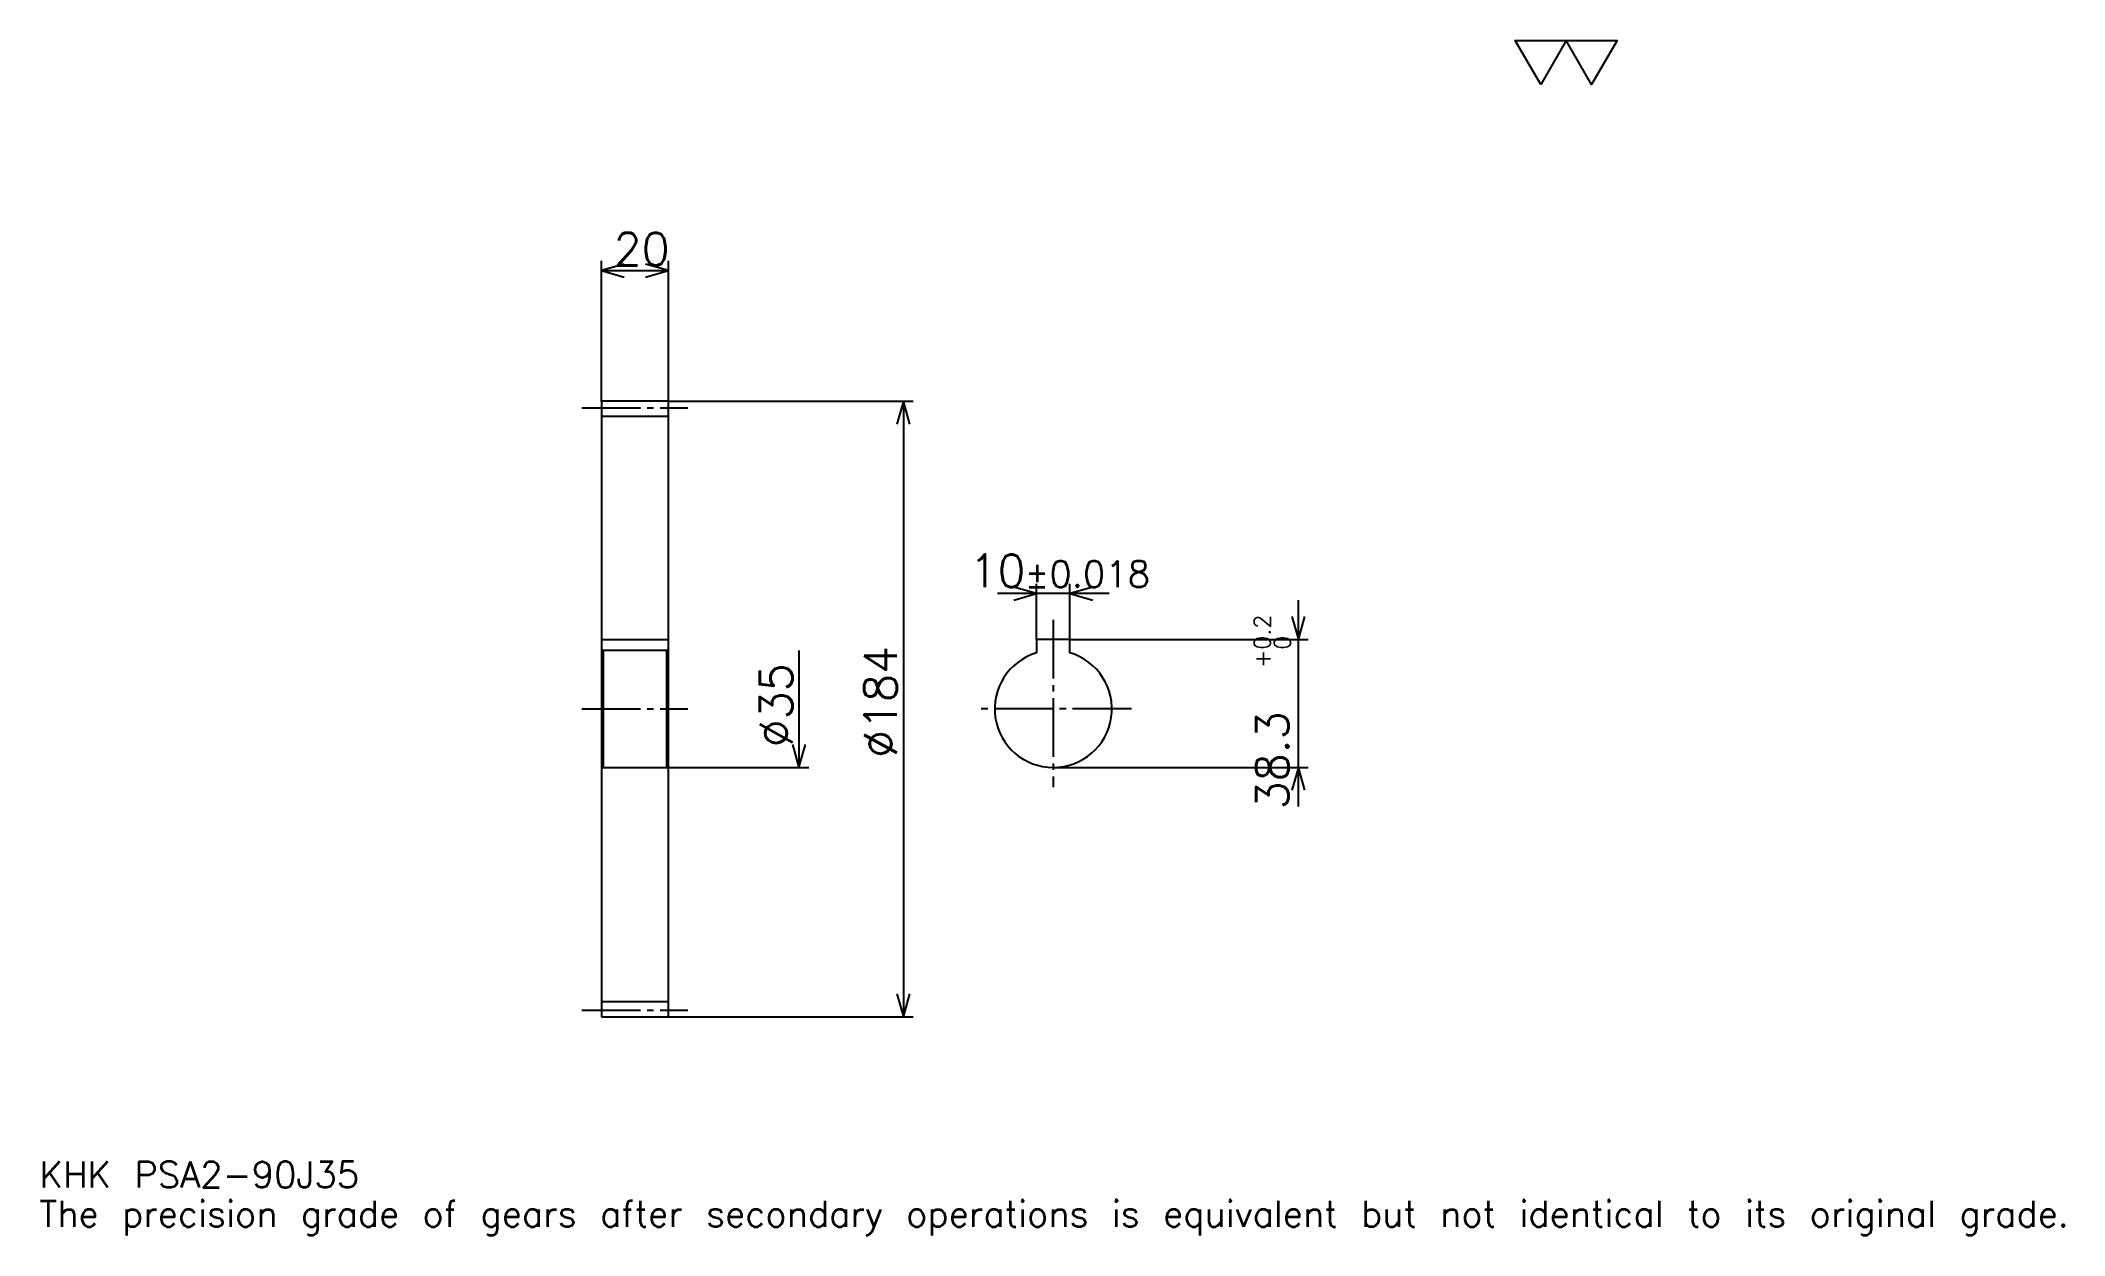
# Model space of a CAD drawing. Extents: x 20 to 625, y 7 to 364.
import ezdxf

# ---------------------------------------------------------------- set-up
doc = ezdxf.new("R2010")
doc.units = 0
doc.linetypes.add('DASHDOT', pattern=[23.413044, 17.559783, -1.951087, 1.951087, -1.951087])
doc.layers.get('0').update_dxf_attribs({"linetype": 'CONTINUOUS'})
doc.layers.add('DASHDOT', color=6, linetype='DASHDOT')
doc.styles.add('KANJI', font='TXT', dxfattribs={"bigfont": 'BIGFONT'})

msp = doc.modelspace()

# ---------------------------------------------------------------- linework, layer by layer
at = {"color": 5}
for p, q in [((187.516327, 256.567932), (187.516327, 298.516296)), ((207.516327, 256.567932), (207.516327, 298.516296)), ((187.516327, 295.589661), (207.516327, 295.589661)), ((187.516327, 256.467926), (187.516327, 256.567932)), ((207.416321, 256.567932), (207.516327, 256.567932)), ((207.516327, 256.567932), (280.682068, 256.567932)), ((207.516327, 256.467926), (207.516327, 256.567932)), ((277.755463, 256.567932), (277.755463, 72.567932)), ((317.570679, 185.367935), (317.570679, 201.952179)), ((327.570679, 185.367935), (327.570679, 201.952179)), ((339.277222, 199.025543), (305.864166, 199.025543)), ((395.858704, 135.361404), (395.858704, 197.074448)), ((246.538071, 182.067932), (246.538071, 147.067932)), ((327.570679, 185.367935), (398.785339, 185.367935)), ((207.516327, 147.067932), (249.464691, 147.067932)), ((322.570679, 147.067932), (398.785339, 147.067932)), ((207.416321, 72.567932), (207.516327, 72.567932)), ((207.516327, 72.567932), (280.682068, 72.567932))]:
    msp.add_line(p, q, dxfattribs=at)
at = {"color": 4}
for p, q in [((187.516327, 252.067932), (207.516327, 252.067932)), ((187.516327, 185.367935), (207.516327, 185.367935)), ((207.516327, 182.567932), (207.016327, 182.067932)), ((187.516327, 146.567932), (188.016327, 147.067932)), ((207.516327, 146.567932), (207.016327, 147.067932)), ((187.516327, 77.067932), (207.516327, 77.067932))]:
    msp.add_line(p, q, dxfattribs=at)
at = {"color": 7}
msp.add_lwpolyline([(468.260864, 351.195648), (460.651611, 364.38501), (491.088593, 364.38501), (483.47934, 351.195648), (475.870117, 364.38501), (468.260864, 351.195648)], dxfattribs=at)
at = {"color": 5}
for points in [[(194.345139, 297.540771), (187.516327, 295.589661), (194.345139, 293.638611)], [(200.687531, 293.638611), (207.516327, 295.589661), (200.687531, 297.540771)], [(279.706543, 249.739136), (277.755463, 256.567932), (275.804382, 249.739136)], [(310.741882, 197.074448), (317.570679, 199.025543), (310.741882, 200.976624)], [(334.399475, 200.976624), (327.570679, 199.025543), (334.399475, 197.074448)], [(393.907654, 192.196732), (395.858704, 185.367935), (397.809814, 192.196732)], [(244.586975, 153.896729), (246.538071, 147.067932), (248.489151, 153.896729)], [(397.809814, 140.239136), (395.858704, 147.067932), (393.907654, 140.239136)], [(275.804382, 79.396736), (277.755463, 72.567932), (279.706543, 79.396736)]]:
    msp.add_lwpolyline(points, dxfattribs=at)
at = {"color": 4}
for points in [[(187.516327, 146.567932), (187.516327, 72.667931), (187.616333, 72.567932), (207.416321, 72.567932), (207.516327, 72.667931), (207.516327, 256.467926), (207.416321, 256.567932), (187.616333, 256.567932), (187.516327, 256.467926), (187.516327, 146.567932)], [(187.516327, 182.567932), (188.016327, 182.067932), (188.016327, 147.067932), (207.016327, 147.067932), (207.016327, 182.067932), (188.016327, 182.067932)], [(327.570679, 181.33844), (327.570679, 185.367935), (317.570679, 185.367935), (317.570679, 181.33844)]]:
    msp.add_lwpolyline(points, dxfattribs=at)
msp.add_arc((322.570679, 164.567932), 17.5, 106.601549926, 73.398450074, dxfattribs=at)
at = {"layer": 'DASHDOT', "color": 7}
for p, q in [((181.663071, 254.567932), (213.369583, 254.567932)), ((322.570679, 191.221191), (322.570679, 141.214676)), ((181.663071, 164.567932), (213.369583, 164.567932)), ((345.92395, 164.567932), (299.217407, 164.567932)), ((181.663071, 74.567932), (213.369583, 74.567932))]:
    msp.add_line(p, q, dxfattribs=at)

# ---------------------------------------------------------------- texts
at = {"color": 7, "style": 'KANJI'}
for s, height, p in [('20', 9.755435, (191.175293, 297.150543)), ('10', 9.755435, (297.555817, 200.976624)), ('%%p0.018', 7.804348, (314.04129, 200.976624)), ('KHK PSA2-90J35', 7.804348, (19.51087, 21.461956)), ('The precision grade of gears after secondary operations is equivalent but not identical to its original grade.', 7.804348, (19.51087, 9.755435))]:
    msp.add_text(s, height=height, dxfattribs=at).set_placement(p)
for s, height, p in [('0.2', 4.877717, (387.469055, 182.260117)), ('%%c184', 9.755435, (275.804382, 149.934784)), ('0', 4.877717, (393.517395, 182.260117)), ('%%c35', 9.755435, (244.586975, 153.105301)), ('+', 4.877717, (387.469055, 176.797073)), ('38.3', 9.755435, (392.932068, 134.571686))]:
    msp.add_text(s, height=height, rotation=90, dxfattribs=at).set_placement(p)

doc.saveas('drawing.dxf')
